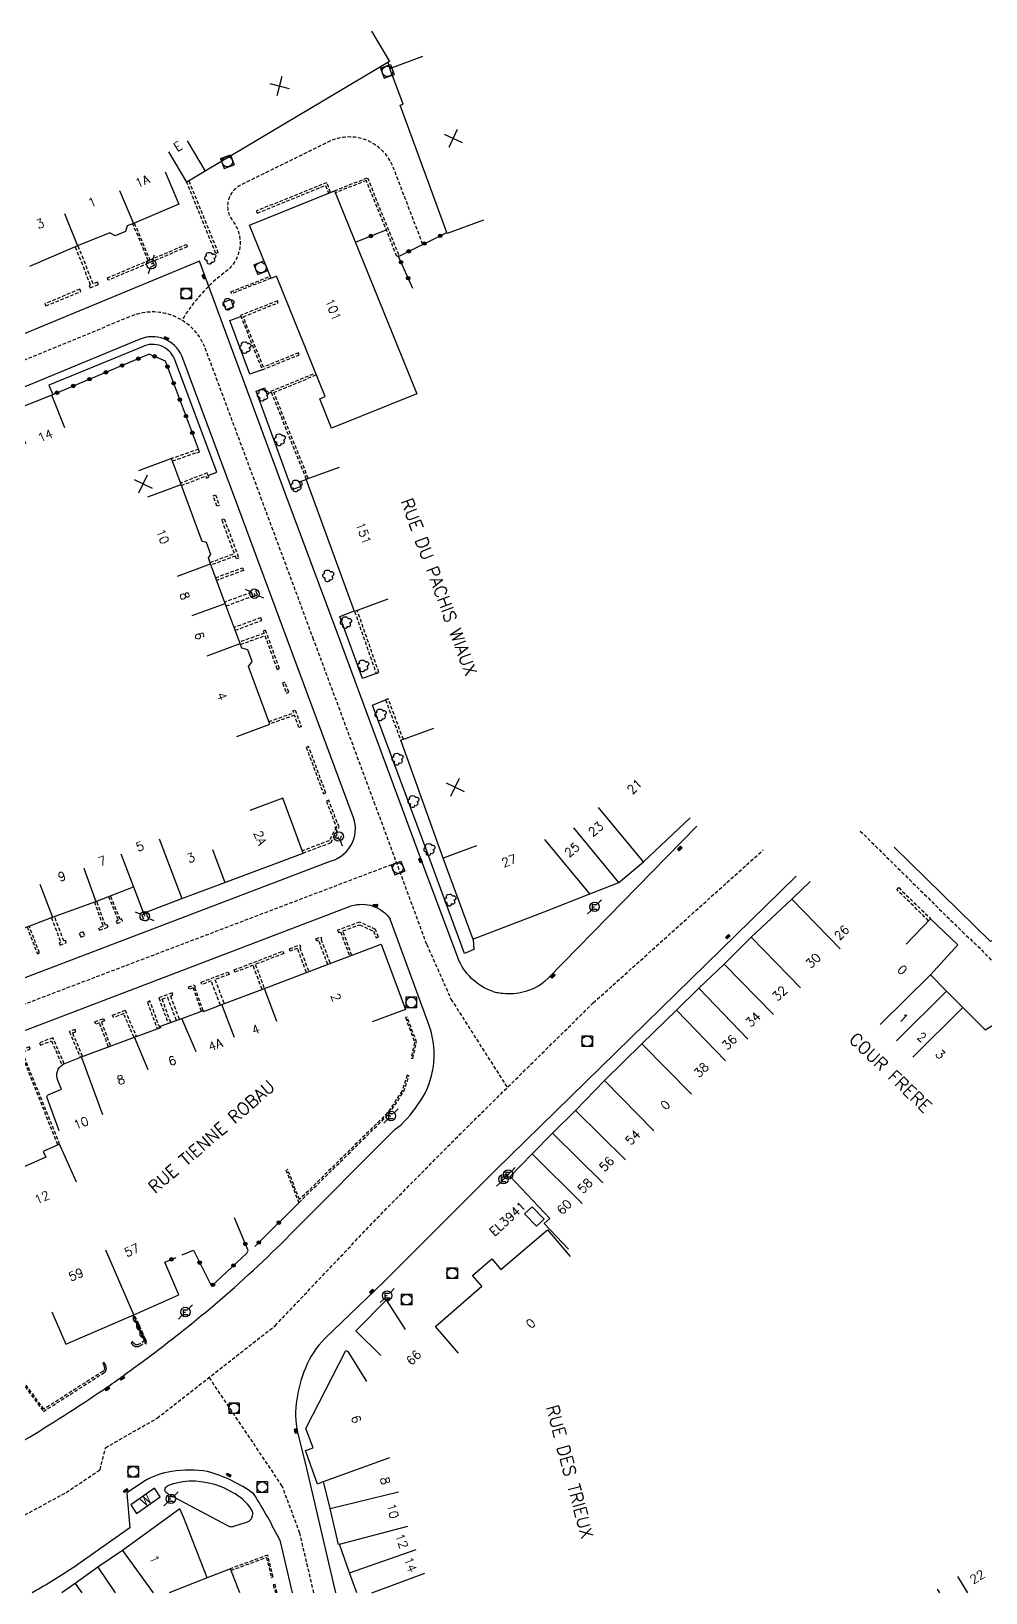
# Model space of a CAD drawing. Header units: millimetres. Extents: x 161000 to 162001, y 120999 to 122000.
# Drawn here: x 161262 to 161397.3, y 121000 to 121221.4 of the extents above; entities that cross this region are included whole.
import ezdxf
from ezdxf.enums import TextEntityAlignment as Align

# ---------------------------------------------------------------- set-up
doc = ezdxf.new("R2010")
doc.units = ezdxf.units.MM
doc.linetypes.add('DASHED', pattern=[0.75, 0.5, -0.25])
doc.layers.get('0').update_dxf_attribs({"linetype": 'CONTINUOUS'})
for name, color, linetype in [('W0001', 6, 'DASHED'), ('W0008', 7, 'CONTINUOUS'), ('W0100', 7, 'CONTINUOUS'), ('W0112', 1, 'DASHED'), ('W0300', 7, 'CONTINUOUS'), ('W0310', 3, 'CONTINUOUS'), ('W0322', 7, 'CONTINUOUS'), ('W0334', 7, 'CONTINUOUS'), ('W0400', 7, 'CONTINUOUS'), ('W0420', 7, 'CONTINUOUS'), ('W0471', 7, 'CONTINUOUS'), ('W0984', 7, 'CONTINUOUS'), ('W0989', 7, 'CONTINUOUS'), ('W0991', 7, 'CONTINUOUS'), ('W1102', 7, 'CONTINUOUS')]:
    doc.layers.add(name, color=color, linetype=linetype)
doc.styles.get("Standard").update_dxf_attribs({"font": 'romans.shx', "width": 0.85})

# ---------------------------------------------------------------- blocks, each defined once
blk = doc.blocks.new('t322o')
at = {"color": 0, "linetype": 'Continuous'}
for radius in [0.25, 0.15]:
    blk.add_circle((0, 0), radius, dxfattribs=at)
blk = doc.blocks.new('t310o')
at = {"color": 0, "linetype": 'Continuous'}
for centre, start, end in [((-0.5, 0.38), 216.8699, 323.1304), ((0.5, -0.37), 36.8699, 143.1303)]:
    blk.add_arc(centre, 0.625, start, end, dxfattribs=at)
blk = doc.blocks.new('T420')
for p, q in [((0.75, 0.75), (-0.75, 0.75)), ((-0.75, 0.75), (-0.75, -0.75)), ((0.75, 0.75), (0.75, -0.75)), ((0.75, -0.75), (-0.75, -0.75))]:
    blk.add_line(p, q)
blk.add_ellipse((0, 0), major_axis=(-0.53, 0.53), ratio=1, start_param=3.926991, end_param=10.210176)
blk = doc.blocks.new('T471')
for p, q in [((-0.333334, 0.333334), (-0.333334, -0.333334)), ((-0.333334, 0.333334), (0.333334, 0.333334)), ((-0.333334, 0), (0, 0)), ((0.500001, 0.500001), (1.000002, 1.000002)), ((-0.500001, -0.500001), (-1.000002, -1.000002)), ((-0.333334, -0.333334), (0.333334, -0.333334))]:
    blk.add_line(p, q)
blk.add_ellipse((0, 0), major_axis=(0.471405, 0.471405), ratio=1, start_param=5.4977871438, end_param=11.780972451)
blk = doc.blocks.new('T400')
for p, q in [((-0.15, 0.3), (0.15, 0.3)), ((-0.15, -0.25), (-0.15, 0.3)), ((-0.15, 0.15), (0.15, 0.15)), ((-0.15, 0), (0.15, 0)), ((0.15, 0.3), (0.15, -0.25)), ((-0.15, -0.15), (0.15, -0.15)), ((-0.15, -0.25), (-0.15, -0.3)), ((-0.15, -0.3), (0.15, -0.3)), ((0.15, -0.3), (0.15, -0.25))]:
    blk.add_line(p, q)
blk = doc.blocks.new('t991o')
at = {"color": 0, "linetype": 'Continuous'}
for p, q in [((-1, 1), (1, -1)), ((-1, -1), (1, 1))]:
    blk.add_line(p, q, dxfattribs=at)
blk = doc.blocks.new('T300')
for p, q in [((-0.8, 0.51), (-0.86, 0.34)), ((-0.86, 0.34), (-0.86, 0.17)), ((-0.86, 0.17), (-0.74, 0.06)), ((-0.69, 0.63), (-0.8, 0.51)), ((-0.8, -0.06), (-0.74, 0.06)), ((-0.74, 0.06), (-0.69, 0.11)), ((-0.57, 0.69), (-0.69, 0.63)), ((-0.46, 0.69), (-0.57, 0.69)), ((-0.29, 0.63), (-0.46, 0.69)), ((-0.29, 0.63), (-0.17, 0.74)), ((-0.23, 0.57), (-0.29, 0.63)), ((-0.17, 0.74), (-0.06, 0.8)), ((-0.06, 0.8), (0.06, 0.8)), ((0.06, 0.8), (0.23, 0.74)), ((0.23, 0.74), (0.34, 0.63)), ((0.34, 0.63), (0.4, 0.51)), ((0.46, 0.46), (0.34, 0.46)), ((0.4, 0.51), (0.4, 0.46)), ((0.57, 0.4), (0.46, 0.46)), ((0.57, 0.4), (0.69, 0.29)), ((0.69, 0.29), (0.74, 0.17)), ((0.74, 0.06), (0.69, -0.17)), ((0.74, 0.17), (0.74, 0.06)), ((-0.8, -0.17), (-0.8, -0.06)), ((-0.8, -0.23), (-0.8, -0.17)), ((-0.74, -0.34), (-0.8, -0.23)), ((-0.69, -0.4), (-0.74, -0.34)), ((-0.51, -0.46), (-0.69, -0.4)), ((-0.4, -0.46), (-0.51, -0.46)), ((-0.4, -0.46), (-0.34, -0.46)), ((-0.34, -0.46), (-0.34, -0.4)), ((-0.34, -0.51), (-0.34, -0.46)), ((-0.29, -0.63), (-0.34, -0.51)), ((-0.17, -0.74), (-0.29, -0.63)), ((-0.06, -0.8), (-0.17, -0.74)), ((0.06, -0.8), (-0.06, -0.8)), ((0.17, -0.74), (0.06, -0.8)), ((0.23, -0.69), (0.17, -0.74)), ((0.29, -0.46), (0.23, -0.46)), ((0.29, -0.63), (0.23, -0.69)), ((0.46, -0.4), (0.29, -0.46)), ((0.34, -0.51), (0.29, -0.63)), ((0.34, -0.51), (0.34, -0.46)), ((0.57, -0.34), (0.46, -0.4)), ((0.63, -0.29), (0.57, -0.34)), ((0.69, -0.17), (0.63, -0.29))]:
    blk.add_line(p, q)

msp = doc.modelspace()

# ---------------------------------------------------------------- linework, layer by layer
at = {"layer": 'W0001', "flags": 128}
msp.add_lwpolyline([(161317.52, 121191.15), (161313.37, 121201.96, 0.448018), (161304.13, 121205.69), (161291.71, 121199.56, 0.47396), (161290.54, 121194.51, -0.418069), (161289.57, 121187.29, 0.096058), (161283.36, 121180.4, 1.662808)], format="xyb", dxfattribs=at)
at = {"layer": 'W0001'}
for points in [[(161318.07, 121091.92), (161310.76, 121111.71), (161302.04, 121135.12), (161294.7, 121154.9), (161286.6, 121176.62, 0.423337), (161275.92, 121180.87), (161255.6, 121172.49), (161218.57, 121157.2), (161164.77, 121134.93), (161143.48, 121126.11), (161137.92, 121123.8), (161126.75, 121119.21, -0.099684), (161116.66, 121117.09), (161090.66, 121116.2), (161072.79, 121115.61)], [(161168.98, 121000), (161167.71, 121010.04, 0.058796), (161164.66, 121020.88), (161158.99, 121036.01, -0.410184), (161163.9, 121046.81), (161181.31, 121053.42), (161212.89, 121065.32), (161255.15, 121081.22), (161313.79, 121103.51, 0.443393)]]:
    msp.add_lwpolyline(points, format="xyb", dxfattribs=at)
for points in [[(161379.53, 121107.99), (161394.01, 121093.71), (161396.73, 121091.15), (161401.15, 121086.3), (161403.79, 121083.71)], [(161230.25, 121000), (161231.44, 121000.37), (161237.24, 121001.28), (161251.86, 121006.02), (161266.94, 121014.21), (161271.76, 121017.44), (161272.52, 121020.56), (161279.86, 121024.76), (161296.58, 121037.86), (161311.02, 121053.1), (161322.11, 121064.34), (161341.69, 121083.63), (161365.79, 121105.33), (161365.79, 121105.33)], [(161318.07, 121091.92), (161321.51, 121084.16), (161329.5, 121071.62)], [(161302.07, 121000), (161300.07, 121008.47), (161297.58, 121015.13), (161287.23, 121030.53)]]:
    msp.add_lwpolyline(points, dxfattribs=at)
at = {"layer": 'W0008'}
for points in [[(161327.47, 121085.24, -0.223892), (161322.47, 121090.04), (161317.18, 121104.19), (161305.37, 121136.14), (161298.02, 121155.89), (161285.85, 121188.77), (161254.32, 121175.73), (161217.24, 121160.43), (161163.43, 121138.15), (161142.14, 121129.33), (161136.59, 121127.02), (161125.39, 121122.43, -0.100477), (161116.59, 121120.58), (161090.54, 121119.69), (161072.65, 121119.09)], [(161211.67, 121068.56), (161253.91, 121084.5), (161304.54, 121103.74, 0.45325), (161307.52, 121110.38), (161298.76, 121133.9), (161291.42, 121153.67), (161283.34, 121175.33, 0.423043), (161277.32, 121177.66), (161256.93, 121169.25), (161220.72, 121154.25), (161198.32, 121145.02), (161151.58, 121125.69, 0.444687), (161149.09, 121119.72), (161156.16, 121106.12), (161162.08, 121094.71), (161171.39, 121076.86), (161179.49, 121061.22, 0.363898), (161186.37, 121058.97), (161211.67, 121068.56)], [(161172.57, 121000), (161171.16, 121010.58, 0.058546), (161167.92, 121022.16), (161162.27, 121037.23, -0.409319), (161165.14, 121043.54), (161182.54, 121050.15), (161214.12, 121062.04), (161256.06, 121077.84), (161307.38, 121097.37, -0.328593), (161312.91, 121095.51)]]:
    msp.add_lwpolyline(points, format="xyb", dxfattribs=at)
at = {"layer": 'W0008', "flags": 128}
for points in [[(161327.47, 121085.24, 0.02353), (161328.2, 121085.08, 0.0855), (161331.12, 121085.06, 0.155), (161335.31, 121087.13), (161356.37, 121108.69), (161356.37, 121108.69)], [(161370.45, 121101.57), (161327.83, 121059.91), (161311.94, 121044.02), (161303.63, 121036.05, 0.1015), (161300.88, 121031.86, 0.0646), (161299.65, 121027.39, 0.0956), (161299.76, 121022.74), (161300.88, 121018.21), (161305.12, 121000)], [(161205.66, 121000, 0.010254), (161212.62, 121001.77, 0.0212), (161230.47, 121007.5, 0.0126), (161239.1, 121010.91, 0.0164), (161256.96, 121019.46), (161261.02, 121021.62, 0.0123), (161272.23, 121028.79, 0.0085), (161277.18, 121032.33, 0.017), (161288.06, 121040.9, 0.021), (161298.72, 121050.77), (161313.6, 121065.71), (161314.47, 121066.34, 0.0518), (161317.51, 121070.24, 0.1112), (161319.09, 121075.27, 0.107), (161318.24, 121080.95), (161312.91, 121095.51)], [(161299.04, 121000), (161297.35, 121007.25, 0.0245), (161293.53, 121014.06, 0.0842), (161287.01, 121017.19, 0.083), (161281.92, 121017.17, 0.1071), (161277.96, 121015.77), (161275.66, 121014.23), (161275.53, 121014.13), (161275.97, 121009.21), (161268.95, 121004.24, -0.0227), (161262.96, 121000.48, -0.004933), (161262.15, 121000, -0.0489)]]:
    msp.add_lwpolyline(points, format="xyb", dxfattribs=at)
at = {"layer": 'W0100'}
for points in [[(161310.25, 121221.37), (161312.8, 121217.07), (161286.66, 121201.54), (161284.06, 121199.98), (161281.49, 121204.27)], [(161326.12, 121194.6), (161320.95, 121192.69), (161314.31, 121210.88), (161314.72, 121211.03), (161312.85, 121216.09), (161317.54, 121217.82)], [(161280.98, 121201.46), (161282.93, 121196.85), (161276.49, 121194.12), (161275.6, 121193.76), (161275.38, 121192.96), (161273.89, 121192.35), (161273.16, 121192.78), (161268.57, 121190.93), (161261.77, 121188.03)], [(161266.76, 121165.16), (161264.9, 121169.8), (161259.33, 121167.56), (161261.2, 121162.92)], [(161291.15, 121121.41), (161295.84, 121123.15), (161292.82, 121131.29), (161293.34, 121132.01), (161292.73, 121133.69), (161291.84, 121133.93), (161291.61, 121134.56), (161289.49, 121140.26), (161287.43, 121145.86), (161287.11, 121146.72), (161287.45, 121147.21), (161286.85, 121148.89), (161286.24, 121149.05), (161283.24, 121157.11), (161281.89, 121160.78), (161277.19, 121159.06)], [(161312.55, 121140.84), (161307.85, 121139.12), (161301, 121157.87), (161305.69, 121159.59)], [(161324.65, 121092.59), (161320.41, 121104.16), (161314.39, 121120.85), (161319.09, 121122.55)], [(161213.95, 121081.6), (161215.72, 121076.92), (161223.35, 121079.81), (161230.35, 121082.48), (161235.99, 121084.63), (161242.63, 121087.18), (161246.88, 121088.8), (161252.9, 121091.12), (161258.98, 121093.45), (161265.02, 121095.76), (161271.18, 121098.02), (161276.5, 121100.1), (161277.9, 121096.33), (161283.37, 121098.41), (161289.45, 121100.7), (161300.53, 121104.86), (161297.68, 121112.63), (161292.99, 121110.91)], [(161386.05, 121091.95), (161389.51, 121095.56), (161393.38, 121091.85), (161389.48, 121087.61), (161391.77, 121085.29), (161394.08, 121082.97), (161397.24, 121079.79), (161402.15, 121082.72), (161405.44, 121084.7), (161403.07, 121087.61), (161408.08, 121091.77), (161405.63, 121094.57), (161404.73, 121096.4), (161401.59, 121094.73), (161401.78, 121094.21), (161398.02, 121092.32), (161384.32, 121105.72)], [(161268.4, 121058.19), (161266.03, 121063.58), (161263.7, 121062.55), (161264.05, 121061.74), (161256.64, 121058.49), (161258.65, 121053.91)], [(161322.59, 121033.97), (161319.31, 121037.75), (161325.88, 121043.47), (161324.57, 121044.96), (161327.29, 121047.33), (161328.56, 121045.85), (161335.18, 121051.47), (161338.42, 121047.66)], [(161308.18, 121000), (161307.14, 121002.83), (161305.71, 121006.88), (161305.55, 121006.85), (161304.37, 121011.96), (161303.45, 121015.76), (161302.6, 121015.4), (161300.87, 121020.17), (161301.98, 121020.57), (161300.94, 121023.3), (161306.58, 121034.35), (161306.88, 121034.18), (161309.52, 121029.93)]]:
    msp.add_lwpolyline(points, dxfattribs=at)
for points in [[(161304.59, 121165.1), (161302.91, 121169.27), (161303.65, 121169.59), (161296.79, 121186.63), (161296, 121186.33), (161292.96, 121193.86), (161305, 121198.74), (161316.65, 121169.98)], [(161333.64, 121051.96), (161331.95, 121053.73), (161333.04, 121054.73), (161334.73, 121052.96)], [(161279.49, 121014.85), (161276.12, 121012.48), (161276.94, 121011.24), (161280.3, 121013.62)]]:
    msp.add_lwpolyline(points, close=True, dxfattribs=at)
at = {"layer": 'W0100', "flags": 128}
for points in [[(161324.62, 121092.65), (161334.71, 121096.52), (161341.18, 121099.08), (161345.29, 121100.71), (161348.78, 121103.6), (161355.42, 121109.84)], [(161372.43, 121100.83), (161372.43, 121100.83), (161369.81, 121098.35), (161364.08, 121092.92), (161360.22, 121089.12), (161356.67, 121085.69), (161353.47, 121082.59), (161348.59, 121077.82), (161343.29, 121072.62), (161339.14, 121068.39), (161335.92, 121065.14), (161333.03, 121062.21), (161329.91, 121059), (161335.51, 121053.08), (161334.74, 121052.35), (161338.17, 121048.71)], [(161264.92, 121039.81), (161266.9, 121035.22), (161276.54, 121039.38), (161282.92, 121042.24), (161280.92, 121046.85)], [(161315.04, 121037.31), (161312.35, 121041.53), (161308.01, 121037.15), (161311.56, 121033.63)], [(161291.56, 121000), (161290.23, 121003.4), (161286.96, 121002.12), (161283.62, 121010.63), (161283.09, 121011.92), (161274.92, 121005.97), (161271.46, 121003.62), (161268.25, 121001.31), (161266.34, 121000)]]:
    msp.add_lwpolyline(points, dxfattribs=at)
at = {"layer": 'W0100'}
msp.add_lwpolyline([(161265.97, 121065.47), (161264.24, 121070.16, -0.372817), (161264.4, 121070.58), (161266.3, 121071.41), (161265.77, 121072.62, -0.374032), (161266.52, 121074.92), (161269.12, 121075.99), (161276.63, 121078.75), (161280.38, 121080.15), (161280.31, 121080.32), (161283.36, 121081.43), (161286.4, 121082.55), (161286.45, 121082.41), (161289.04, 121083.38), (161295.05, 121085.68), (161304.26, 121089.14), (161311.63, 121091.94), (161315.04, 121082.67), (161310.35, 121080.95)], format="xyb", dxfattribs=at)
at = {"layer": 'W0112'}
for p, q in [((161384.99, 121099.96), (161389.51, 121095.56)), ((161389.51, 121095.56), (161389.23, 121095.27))]:
    msp.add_line(p, q, dxfattribs=at)
for points in [[(161305, 121198.74), (161309.66, 121200.61), (161314.12, 121189.55), (161313.85, 121189.44), (161309.5, 121200.22), (161305.12, 121198.46)], [(161284.34, 121200.15), (161288.47, 121190.02), (161288.18, 121189.87), (161284.06, 121199.98)], [(161304.44, 121198.51), (161303.91, 121199.9), (161293.89, 121195.88), (161294.04, 121195.59), (161294.04, 121195.59), (161303.74, 121199.51), (161304.16, 121198.4)], [(161276.61, 121194.17), (161278.81, 121188.95), (161283.99, 121191.13), (161284.13, 121190.81), (161272.93, 121186.08), (161272.79, 121186.4), (161278.6, 121188.86), (161276.4, 121194.08)], [(161268.25, 121190.8), (161270.38, 121185.4), (161270.22, 121185.33), (161270.35, 121185.01), (161271.52, 121185.47), (161271.39, 121185.8), (161270.78, 121185.56), (161268.64, 121190.96)], [(161295.98, 121186.38), (161290.42, 121184.13), (161290.31, 121184.41), (161295.87, 121186.66)], [(161301, 121157.87), (161295.99, 121170.34), (161302.31, 121172.93)], [(161301.28, 121157.98), (161296.38, 121170.17), (161302.42, 121172.65)], [(161282.01, 121160.45), (161285.49, 121161.67), (161285.53, 121161.58), (161285.86, 121161.7), (161285.7, 121162.12), (161281.89, 121160.78)], [(161283.28, 121156.97), (161286.75, 121158.31), (161286.86, 121158.03), (161287.19, 121158.15), (161286.94, 121158.76), (161283.16, 121157.3)], [(161287.35, 121146.05), (161290.8, 121147.32), (161289.02, 121152.14), (161289.35, 121152.26), (161291.42, 121146.68), (161291.09, 121146.56), (161290.94, 121146.97), (161287.49, 121145.69)], [(161288.15, 121143.9), (161291.95, 121145.3), (161292.09, 121144.93), (161288.29, 121143.52)], [(161289.62, 121139.9), (161293.4, 121141.3), (161293.21, 121141.83), (161289.43, 121140.43)], [(161307.85, 121139.12), (161310.9, 121130.32), (161311.28, 121130.45), (161308.23, 121139.26)], [(161290.9, 121136.45), (161294.68, 121137.85), (161294.53, 121138.23), (161290.76, 121136.83)], [(161291.65, 121134.43), (161295.13, 121135.68), (161296.85, 121130.91), (161297.18, 121131.03), (161295.22, 121136.46), (161294.89, 121136.34), (161295.01, 121136.03), (161291.52, 121134.77)], [(161295.71, 121123.5), (161299.21, 121124.74), (161299.11, 121125.03), (161299.44, 121125.14), (161300.28, 121122.77), (161299.95, 121122.66), (161299.33, 121124.4), (161295.83, 121123.16)], [(161314.76, 121120.99), (161312.61, 121126.72), (161312.23, 121126.58), (161314.39, 121120.85)], [(161300.53, 121104.86), (161304.5, 121106.34), (161304.5, 121106.34), (161305.65, 121108.52), (161304.17, 121112.36), (161303.84, 121112.23), (161305.26, 121108.54), (161304.25, 121106.62), (161300.41, 121105.18)], [(161272.96, 121098.71), (161274.32, 121095.32), (161274.06, 121095.21), (161274.19, 121094.89), (161274.95, 121095.2), (161274.82, 121095.52), (161274.61, 121095.44), (161273.25, 121098.83)], [(161389.23, 121095.27), (161384.71, 121099.67), (161384.99, 121099.96)], [(161270.95, 121097.93), (161272.18, 121094.5), (161271.54, 121094.27), (161271.66, 121093.94), (161272.89, 121094.38), (161272.77, 121094.71), (161272.51, 121094.62), (161271.28, 121098.05)], [(161261.41, 121094.39), (161262.87, 121090.59), (161263.16, 121090.72), (161261.72, 121094.5)], [(161264.85, 121095.7), (161266.18, 121092.23), (161265.96, 121092.15), (161266.08, 121091.82), (161266.97, 121092.16), (161266.85, 121092.49), (161266.63, 121092.4), (161265.3, 121095.87)], [(161307.46, 121090.35), (161306.17, 121093.82), (161308.56, 121094.71), (161310.54, 121093.78), (161310.92, 121092.83), (161311.25, 121092.96), (161310.81, 121094.03), (161308.57, 121095.09), (161305.42, 121093.91), (161305.54, 121093.58), (161305.85, 121093.7), (161307.15, 121090.23)], [(161304.04, 121089.05), (161302.75, 121092.5), (161302.48, 121092.39), (161302.35, 121092.72), (161303.05, 121092.98), (161303.17, 121092.66), (161303.09, 121092.63), (161304.38, 121089.18)], [(161294.73, 121085.55), (161293.45, 121088.96), (161290.88, 121087.98), (161290.75, 121088.3), (161297.68, 121090.95), (161297.81, 121090.62), (161293.77, 121089.08), (161295.04, 121085.67)], [(161301.02, 121087.92), (161299.74, 121091.35), (161298.73, 121090.98), (161298.61, 121091.31), (161300.06, 121091.84), (161300.18, 121091.51), (161300.07, 121091.47), (161301.35, 121088.05)], [(161288.82, 121083.29), (161287.53, 121086.73), (161286.21, 121086.24), (161286.08, 121086.57), (161289.93, 121087.99), (161290.05, 121087.67), (161288.05, 121086.92), (161289.34, 121083.49)], [(161286.14, 121082.45), (161284.97, 121085.75), (161284.41, 121085.55), (161284.29, 121085.88), (161285.12, 121086.18), (161285.24, 121085.85), (161285.16, 121085.82), (161286.34, 121082.52)], [(161280.21, 121080.09), (161278.82, 121083.9), (161278.46, 121083.73), (161279.86, 121079.96)], [(161283, 121081.3), (161281.77, 121084.61), (161282.08, 121084.72), (161281.96, 121085.05), (161280.09, 121084.35), (161281.42, 121080.72)], [(161281.77, 121080.85), (161280.56, 121084.16), (161281.31, 121084.44), (161282.54, 121081.13)], [(161272.95, 121077.4), (161271.66, 121080.81), (161271.14, 121080.61), (161271.01, 121080.94), (161272.24, 121081.41), (161272.37, 121081.08), (161271.94, 121080.92), (161273.24, 121077.51)], [(161276.57, 121078.73), (161275.11, 121082.12), (161273.64, 121081.55), (161273.64, 121081.55), (161273.51, 121081.88), (161275.3, 121082.57), (161276.9, 121078.86)], [(161266.67, 121074.98), (161265.07, 121078.68), (161263.16, 121077.96), (161263.29, 121077.63), (161264.88, 121078.23), (161266.36, 121074.81)], [(161269.28, 121076.06), (161267.87, 121079.36), (161268.34, 121079.54), (161268.21, 121079.87), (161267.4, 121079.55), (161268.95, 121075.93)], [(161266.03, 121063.58), (161260.75, 121076.65), (161261.86, 121077.08), (161261.74, 121077.4), (161254.8, 121074.78), (161254.92, 121074.45), (161260.52, 121076.57), (161265.76, 121063.46)], [(161298.11, 121059.95), (161299.94, 121055.29), (161312.72, 121067.88), (161314.81, 121071.06), (161315.55, 121073.3), (161315.32, 121073.38), (161314.58, 121071.17), (161312.53, 121068.04), (161300.03, 121055.74), (161298.34, 121060.04)], [(161312.49, 121041.32), (161312.89, 121041.66), (161312.72, 121041.85), (161312.35, 121041.53)], [(161276.4, 121039.32), (161277.94, 121035.88), (161278.17, 121035.98), (161276.63, 121039.42)], [(161260.67, 121029.83), (161263.74, 121025.7), (161272.3, 121031.19), (161272.41, 121031.28), (161272.51, 121031.39), (161272.58, 121031.52), (161272.62, 121031.66), (161272.65, 121031.8), (161272.64, 121031.97), (161272.6, 121032.14), (161272.53, 121032.3), (161272.45, 121032.47), (161272.36, 121032.63), (161272.14, 121032.5), (161272.23, 121032.35), (161272.31, 121032.2), (161272.36, 121032.06), (161272.39, 121031.94), (161272.4, 121031.81), (161272.38, 121031.72), (161272.35, 121031.62), (161272.3, 121031.53), (161272.24, 121031.46), (161272.16, 121031.39), (161263.8, 121026.04), (161260.89, 121029.95)], [(161290.32, 121003.17), (161295.35, 121005.02), (161296.05, 121002.18), (161296.29, 121002.24), (161295.53, 121005.35), (161290.23, 121003.4)], [(161296.87, 121000), (161296.56, 121001.18), (161296.32, 121001.11), (161296.62, 121000)]]:
    msp.add_lwpolyline(points, dxfattribs=at)
for points in [[(161268.89, 121184.79), (161263.95, 121182.75), (161264.08, 121182.43), (161269.02, 121184.47)], [(161299.89, 121175.76), (161294.92, 121173.77), (161292.05, 121180.9), (161297.01, 121182.87), (161296.9, 121183.15), (161291.66, 121181.07), (161294.75, 121173.38), (161300, 121175.48)], [(161288.31, 121154.03), (161287.8, 121155.52), (161288.13, 121155.63), (161288.64, 121154.15)], [(161297.61, 121128.94), (161298.17, 121127.55), (161298.5, 121127.68), (161297.94, 121129.07)], [(161303.77, 121113.39), (161301.32, 121119.97), (161300.99, 121119.85), (161303.44, 121113.26)], [(161268.78, 121093.49), (161269.03, 121092.94), (161269.62, 121093.16), (161269.38, 121093.72)], [(161315.85, 121075.81), (161316.1, 121075.75), (161316.59, 121077.92), (161316.64, 121078.04), (161315.29, 121081.61), (161315.05, 121081.53), (161316.37, 121078.04), (161316.35, 121078)], [(161276.47, 121035.45), (161276.34, 121035.6), (161276.15, 121035.44), (161276.28, 121035.29), (161276.42, 121035.14), (161276.57, 121035.02), (161276.72, 121034.93), (161276.89, 121034.89), (161277, 121034.88), (161277.1, 121034.89), (161277.21, 121034.92), (161277.3, 121034.96), (161277.4, 121035.01), (161278.23, 121035.56), (161278.1, 121035.77), (161277.26, 121035.22), (161277.2, 121035.18), (161277.13, 121035.16), (161277.06, 121035.14), (161276.99, 121035.13), (161276.92, 121035.13), (161276.82, 121035.16), (161276.71, 121035.23), (161276.59, 121035.33)]]:
    msp.add_lwpolyline(points, close=True, dxfattribs=at)
at = {"layer": 'W0310'}
msp.add_line((161278.04, 121035.74), (161276.48, 121039.36), dxfattribs=at)
at = {"layer": 'W0322', "flags": 128}
for points in [[(161307.95, 121191.47), (161312.33, 121193.21)], [(161293.7, 121049.11), (161299.94, 121055.29)], [(161283.39, 121047.89), (161284.99, 121048.57), (161287.56, 121043.47), (161292.55, 121048.14), (161292.74, 121048.54), (161290.82, 121053.15)], [(161280.92, 121046.85), (161282.55, 121047.52)]]:
    msp.add_lwpolyline(points, dxfattribs=at)
at = {"layer": 'W0322'}
for points in [[(161316.1, 121184.89), (161314.06, 121189.45), (161320.9, 121192.82)], [(161285.7, 121162.12), (161281.02, 121174.6), (161278.74, 121175.59), (161264.9, 121169.8)]]:
    msp.add_lwpolyline(points, dxfattribs=at)
at = {"layer": 'W0334', "flags": 128}
msp.add_lwpolyline([(161312.55, 121216.92), (161312.85, 121216.09)], dxfattribs=at)
at = {"layer": 'W0334'}
msp.add_lwpolyline([(161289.62, 121181.89), (161289.23, 121182.95), (161290.29, 121183.35), (161290.69, 121182.28)], close=True, dxfattribs=at)
for points in [[(161294.75, 121173.38), (161292.99, 121172.75), (161290.17, 121180.37), (161291.71, 121180.95)], [(161301.01, 121157.83), (161299.98, 121157.43), (161300.2, 121156.81), (161299.01, 121156.37), (161293.88, 121170.34), (161295.09, 121170.8), (161295.39, 121169.97), (161296.04, 121170.21)], [(161310.9, 121130.32), (161308.97, 121129.61), (161305.74, 121138.42), (161307.67, 121139.16)], [(161324.65, 121092.59), (161324.73, 121091.17), (161323.43, 121090.63), (161318.23, 121104.74), (161310.4, 121125.83), (161312.23, 121126.58)]]:
    msp.add_lwpolyline(points, dxfattribs=at)
msp.add_lwpolyline([(161287.09, 121158.41), (161288.31, 121158.87), (161282.32, 121174.92, 0.422867), (161277.76, 121176.65), (161264.5, 121171.18), (161265.06, 121169.87)], format="xyb", dxfattribs=at)
at = {"layer": 'W0334', "flags": 128}
msp.add_lwpolyline([(161282.26, 121013.56), (161289.83, 121009.54, 0.0729), (161290.2, 121009.38, 0.1227), (161290.74, 121009.44), (161292.64, 121010.04, 0.1196), (161293.03, 121010.3, 0.1141), (161293.26, 121010.63), (161293.38, 121010.97, 0.1225), (161293.4, 121011.34, 0.0973), (161293.19, 121011.84, 0.1245), (161290.54, 121014.23, 0.1218), (161285.3, 121015.8, 0.096), (161281.71, 121015.29, 0.0588), (161281.27, 121015.08, 0.252), (161280.88, 121014.56, 0.1626), (161281.17, 121014.21, 0.003), (161281.51, 121013.94)], format="xyb", close=True, dxfattribs=at)
at = {"layer": 'W1102'}
for p, q in [((161284.11, 121205.84), (161286.66, 121201.54)), ((161274.51, 121198.77), (161276.49, 121194.12)), ((161266.72, 121195.54), (161268.57, 121190.93)), ((161278.55, 121155.36), (161283.24, 121157.11)), ((161282.73, 121144.13), (161287.43, 121145.86)), ((161284.8, 121138.52), (161289.49, 121140.26)), ((161286.92, 121132.82), (161291.61, 121134.56)), ((161348.78, 121103.6), (161342.41, 121111.31)), ((161345.29, 121100.71), (161338.92, 121108.42)), ((161287.7, 121105.38), (161289.45, 121100.7)), ((161325.11, 121105.88), (161320.41, 121104.16)), ((161341.18, 121099.08), (161334.81, 121106.79)), ((161274.68, 121104.75), (161276.5, 121100.1)), ((161269.47, 121102.71), (161271.18, 121098.02)), ((161263.24, 121100.44), (161265.02, 121095.76)), ((161369.81, 121098.35), (161376.68, 121091.28)), ((161364.08, 121092.92), (161371.08, 121085.78)), ((161360.22, 121089.12), (161367.25, 121082)), ((161389.48, 121087.61), (161382.36, 121080.58)), ((161296.81, 121081), (161295.05, 121085.68)), ((161356.67, 121085.69), (161363.61, 121078.49)), ((161290.83, 121078.71), (161289.04, 121083.38)), ((161391.77, 121085.29), (161384.66, 121078.26)), ((161285.38, 121076.68), (161283.36, 121081.43)), ((161353.47, 121082.59), (161360.44, 121075.42)), ((161394.08, 121082.97), (161386.99, 121075.92)), ((161278.58, 121074.15), (161276.63, 121078.75)), ((161348.59, 121077.82), (161355.59, 121070.67)), ((161343.29, 121072.62), (161350.29, 121065.48)), ((161339.14, 121068.39), (161346.27, 121061.39)), ((161335.92, 121065.14), (161343.03, 121058.11)), ((161333.03, 121062.21), (161340.13, 121055.18)), ((161276.54, 121039.38), (161272.58, 121048.56)), ((161303.45, 121015.76), (161312.85, 121019.17)), ((161304.37, 121011.96), (161314.09, 121014.33)), ((161305.71, 121006.88), (161315.38, 121009.43)), ((161274.92, 121005.97), (161279.27, 121000)), ((161307.14, 121002.83), (161316.57, 121006.15)), ((161271.46, 121003.62), (161273.92, 121000)), ((161268.25, 121001.31), (161269.19, 121000)), ((161286.96, 121002.12), (161281.56, 121000)), ((161310.28, 121000), (161317.81, 121002.76)), ((161394.78, 121000), (161393.39, 121002.3)), ((161390.46, 121000.52), (161390.76, 121000))]:
    msp.add_line(p, q, dxfattribs=at)
for points in [[(161280.12, 121106.88), (161283.37, 121098.41)], [(161272.15, 121067.74), (161269.12, 121075.99)]]:
    msp.add_lwpolyline(points, dxfattribs=at)

# ---------------------------------------------------------------- block references
at = {"layer": 'W0300'}
for p, rotation in [((161287.38, 121189.31), 110.310206294858), ((161289.98, 121182.79), 110.310206294858), ((161292.36, 121176.64), 110.310206294858), ((161294.86, 121169.89), 110.310206294858), ((161297.25, 121163.58), 110.310206294858), ((161299.61, 121157.04), 109.470302011735), ((161304.12, 121144.28), 109.470302011735), ((161306.63, 121137.65), 109.133156901317), ((161309.08, 121131.52), 109.133156901317), ((161311.55, 121124.58), 110.429892449983), ((161313.95, 121118.3), 110.429892449983), ((161316.19, 121112.3), 110.429892449983), ((161318.46, 121105.5), 110.09244152176), ((161321.42, 121098.33), 110.09244152176)]:
    msp.add_blockref('T300', p, dxfattribs=dict(at, rotation=rotation))
at = {"layer": 'W0310', "rotation": 113.340792895397}
for p in [(161276.93, 121038.29), (161277.39, 121037.23), (161277.85, 121036.17)]:
    msp.add_blockref('t310o', p, dxfattribs=at)
at = {"layer": 'W0322'}
msp.add_blockref('t322o', (161310.14, 121192.34), dxfattribs=at)
for p, rotation in [((161317.75, 121191.27), 26.2048572773694), ((161319.99, 121192.37), 26.2048572773694), ((161315.51, 121190.16), 26.2048572773694), ((161314.42, 121188.64), 114.131329810473), ((161315.44, 121186.36), 114.131329810473), ((161274.88, 121173.98), 202.7109385132109), ((161277.19, 121174.94), 202.7109385132109), ((161279.49, 121175.27), 156.568278620025), ((161281.31, 121173.82), 110.552071868051), ((161270.27, 121172.05), 202.7109385132109), ((161272.58, 121173.01), 202.7109385132109), ((161282.19, 121171.48), 110.552071868051), ((161265.66, 121170.12), 202.7109385132109), ((161267.97, 121171.08), 202.7109385132109), ((161283.07, 121169.14), 110.552071868051), ((161283.95, 121166.8), 110.552071868051), ((161284.83, 121164.46), 110.552071868051), ((161297.1, 121052.48), 44.74767047391443), ((161294.26, 121049.66), 44.74767047391443), ((161292.35, 121049.46), 112.4853015599738), ((161281.88, 121047.28), 296.7885618850768), ((161285.88, 121046.8), 296.7885618850768), ((161290.68, 121046.39), 43.11578221589627), ((161287.76, 121043.65), 43.11578221589627)]:
    msp.add_blockref('t322o', p, dxfattribs=dict(at, rotation=rotation))
at = {"layer": 'W0400'}
for p, rotation in [((161286.48, 121186.55), 201.3051153800506), ((161281.15, 121177.82), 246.0434725309268), ((161353.95, 121105.5), 135.0369994882342), ((161317.19, 121103.8), 200.498592507678), ((161310.81, 121097.44), 83.67255278185097), ((161360.75, 121093), 134.833461490874), ((161335.94, 121087.44), 134.7495648286374), ((161310.29, 121042.72), 315.0390815984658), ((161274.92, 121030.42), 126.2588234295441), ((161272.81, 121028.94), 125.7261913090882), ((161299.52, 121022.95), 14.13976892842771), ((161290, 121016.68), 60.14756362608048), ((161275.4, 121014.49), 124.322703601163)]:
    msp.add_blockref('T400', p, dxfattribs=dict(at, rotation=rotation))
at = {"layer": 'W0420'}
for p, rotation in [((161312.5, 121215.69), 110.274168267865), ((161289.8, 121202.88), 110.274168267865), ((161294.55, 121187.86), 112.008584439548), ((161313.98, 121102.73), 110.498592507678)]:
    msp.add_blockref('T420', p, dxfattribs=dict(at, rotation=rotation))
for p in [(161283.96, 121184.17), (161315.88, 121083.68), (161340.81, 121078.17), (161321.68, 121045.28), (161315.21, 121041.55), (161290.75, 121026.15), (161276.45, 121017.16), (161294.75, 121014.98)]:
    msp.add_blockref('T420', p, dxfattribs=at)
at = {"layer": 'W0471'}
for p, rotation in [((161279.02, 121188.34), 206.557084580138), ((161293.65, 121141.64), 109.470302011735), ((161305.59, 121107.21), 64.8894985002528), ((161278.09, 121095.9), 290.293646077097)]:
    msp.add_blockref('T471', p, dxfattribs=dict(at, rotation=rotation))
for p in [(161341.87, 121097.24), (161313, 121067.59), (161328.96, 121058.62), (161329.63, 121059.29), (161312.47, 121042.13), (161283.86, 121039.8), (161281.81, 121013.31)]:
    msp.add_blockref('T471', p, dxfattribs=at)
at = {"layer": 'W0991'}
for p, rotation in [((161297.18, 121213.6), 300.719254028249), ((161321.83, 121206.21), 20.2741682681173), ((161277.87, 121157.21), 20.16577224756434), ((161322.1, 121114.21), 19.85362821272815)]:
    msp.add_blockref('t991o', p, dxfattribs=dict(at, rotation=rotation))

# ---------------------------------------------------------------- texts
at = {"layer": 'W0984'}
for s, rotation, p in [('E', 30.9146, (161282.8, 121205.05)), ('EL3941', 42.4879, (161329.54, 121053.02)), ('W', 35.2056, (161278.26, 121013.09))]:
    msp.add_text(s, height=1.25, rotation=rotation, dxfattribs=at).set_placement(p, align=Align.MIDDLE)
at = {"layer": 'W0989'}
for s, rotation, p in [('RUE DU PACHIS WIAUX', 290.4008, (161319.8, 121142.57)), ('COUR FRERE', 316.1028, (161383.81, 121073.74)), ('RUE TIENNE ROBAU', 41.1455, (161287.54, 121064.68)), ('RUE DES TRIEUX', 285.0149, (161338.36, 121017.13))]:
    msp.add_text(s, height=1.75, rotation=rotation, dxfattribs=at).set_placement(p, align=Align.MIDDLE)
at = {"layer": 'W0991'}
for s, rotation, p in [('1A', 22.5442, (161277.75, 121200.11)), ('1', 22.5442, (161270.62, 121197.15)), ('3', 22.5442, (161263.26, 121194.1)), ('101', 292.038, (161304.8, 121181.92)), ('14', 21.8901, (161263.98, 121164.04)), ('10', 290.4285, (161280.64, 121149.75)), ('151', 290.0821, (161309.12, 121150.21)), ('8', 290.2539, (161283.77, 121141.32)), ('6', 290.3396, (161285.86, 121135.67)), ('4', 290.3655, (161289.04, 121127.11)), ('21', 44.5482, (161347.53, 121114.3)), ('2A', 290.5826, (161294.45, 121107.01)), ('23', 39.5622, (161342.04, 121108.26)), ('5', 21.3579, (161277.4, 121105.82)), ('25', 39.5622, (161338.67, 121105.33)), ('7', 21.3579, (161272.07, 121103.73)), ('3', 21.0452, (161284.65, 121104.2)), ('27', 21.2271, (161329.76, 121103.77)), ('9', 20.1012, (161266.35, 121101.57)), ('26', 44.1681, (161376.9, 121093.58)), ('30', 44.4648, (161372.85, 121089.62)), ('0', 314.8287, (161385.5, 121088.31)), ('32', 44.637, (161368.12, 121084.97)), ('2', 290.1752, (161305.21, 121084.41)), ('34', 43.9125, (161364.34, 121081.28)), ('1', 316.9205, (161385.67, 121081.47)), ('4', 20.9536, (161293.82, 121079.85)), ('36', 44.1449, (161360.99, 121078.04)), ('2', 322.7943, (161388.26, 121078.78)), ('4A', 20.4032, (161288.1, 121077.69)), ('3', 314.8287, (161390.88, 121076.34)), ('6', 20.4032, (161281.98, 121075.42)), ('38', 44.367, (161356.98, 121074.13)), ('8', 20.1638, (161274.71, 121072.73)), ('0', 44.4213, (161351.89, 121069.15)), ('10', 20.1638, (161269.06, 121066.61)), ('54', 45.5335, (161347.28, 121064.55)), ('56', 45.3138, (161343.57, 121060.79)), ('12', 23.6904, (161263.52, 121056.05)), ('58', 45.3018, (161340.52, 121057.7)), ('60', 45.8493, (161337.57, 121054.69)), ('57', 24.1127, (161276.26, 121048.57)), ('59', 23.3408, (161268.35, 121045.11)), ('0', 40.8496, (161332.8, 121038.18)), ('66', 45.2548, (161316.22, 121033.35)), ('6', 289.944, (161308.07, 121024.61)), ('8', 283.7247, (161312.17, 121015.88)), ('10', 284.7845, (161313.26, 121011.59)), ('12', 289.3674, (161314.54, 121007.34)), ('1', 291.5302, (161279.49, 121004.78)), ('14', 290.1469, (161315.76, 121004)), ('22', 32.1781, (161396.13, 121002.26))]:
    msp.add_text(s, height=1.25, rotation=rotation, dxfattribs=at).set_placement(p, align=Align.MIDDLE)

doc.saveas('drawing.dxf')
